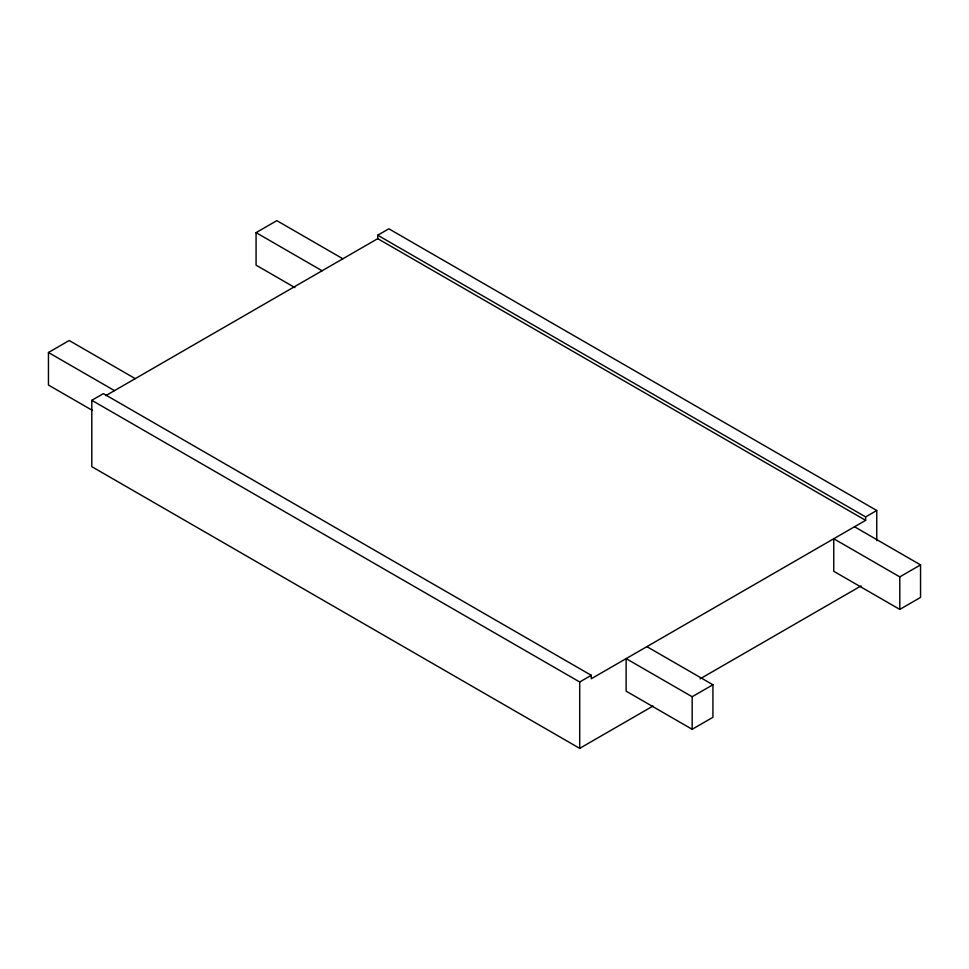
<?xml version="1.0" encoding="UTF-8"?>
<svg xmlns="http://www.w3.org/2000/svg" width="969" height="969" viewBox="0 0 969 969"><rect width="100%" height="100%" fill="white"/><g stroke="black" fill="none" stroke-linecap="round" stroke-linejoin="round"><path stroke-width="1.45" d="M92.479 410.456L48.45 385.032L48.45 352.498L69.211 340.519L135.248 378.637M294.915 287.599L256.07 265.167L256.07 232.633L276.831 220.641L342.869 258.771M652.985 706.05L579.704 748.359L91.801 466.658L91.801 400.306L103.368 393.62L591.272 675.32L591.272 678.748L865.632 520.341L865.632 516.925L377.728 235.225L377.728 238.653L105.839 395.618M377.728 235.225L388.848 228.805L876.751 510.493L876.751 540.666M91.801 400.306L579.704 681.994L591.272 675.32M865.632 516.925L876.751 510.493M700.09 678.845L861.053 585.918M692.169 696.747L712.93 684.756L712.93 717.302L692.169 729.282L626.131 691.163L626.131 658.617L692.169 696.747L692.169 729.282M899.789 576.882L920.55 564.891L920.55 597.425L899.789 609.416L833.752 571.286L833.752 538.752L899.789 576.882L899.789 609.416M377.728 238.653L865.632 520.341M854.513 526.761L920.55 564.891M256.07 232.633L322.108 270.763M646.892 646.638L712.93 684.756M48.45 352.498L114.487 390.628M579.704 681.994L579.704 748.359"/></g></svg>
